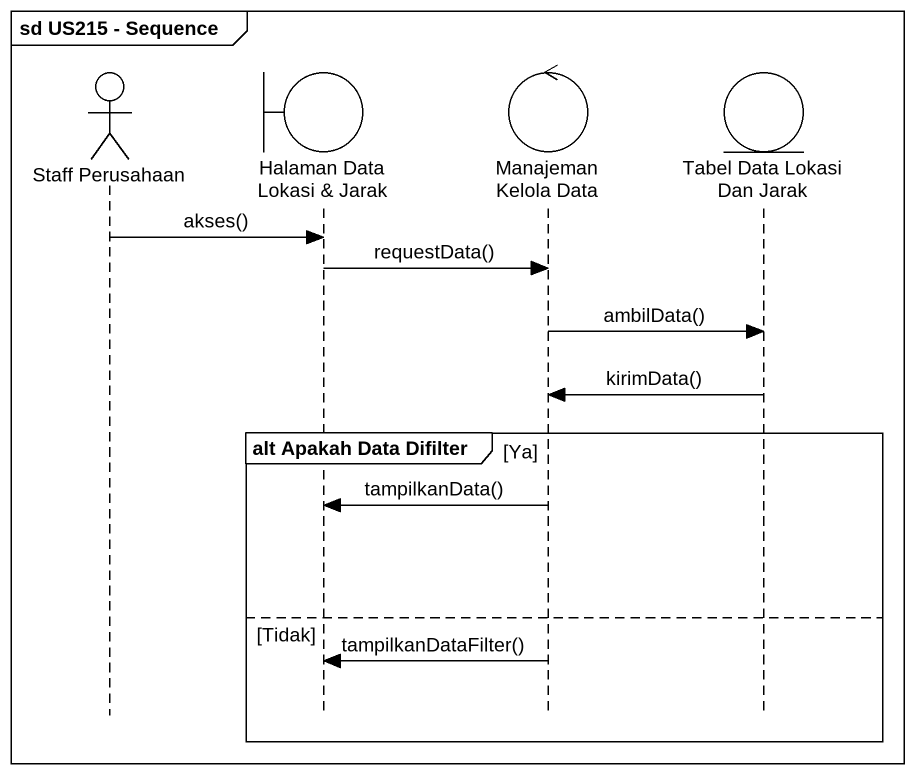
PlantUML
@startuml
mainframe sd US215 - Sequence
hide footbox
actor "Staff Perusahaan" as Staff_Perusahaan
boundary "Halaman Data Lokasi & Jarak" as Halaman_Data_Lokasi_Jarak
control "Manajeman Kelola Data" as Manajeman_Kelola_Data
entity "Tabel Data Lokasi Dan Jarak" as Tabel_Data_Lokasi_Dan_Jarak

Staff_Perusahaan -> Halaman_Data_Lokasi_Jarak : akses()
Halaman_Data_Lokasi_Jarak -> Manajeman_Kelola_Data : requestData()
Manajeman_Kelola_Data -> Tabel_Data_Lokasi_Dan_Jarak : ambilData()
Tabel_Data_Lokasi_Dan_Jarak -> Manajeman_Kelola_Data : kirimData()
group alt Apakah Data Difilter [Ya]
  Manajeman_Kelola_Data -> Halaman_Data_Lokasi_Jarak : tampilkanData()
else Tidak
  Manajeman_Kelola_Data -> Halaman_Data_Lokasi_Jarak : tampilkanDataFilter()
end
@enduml
